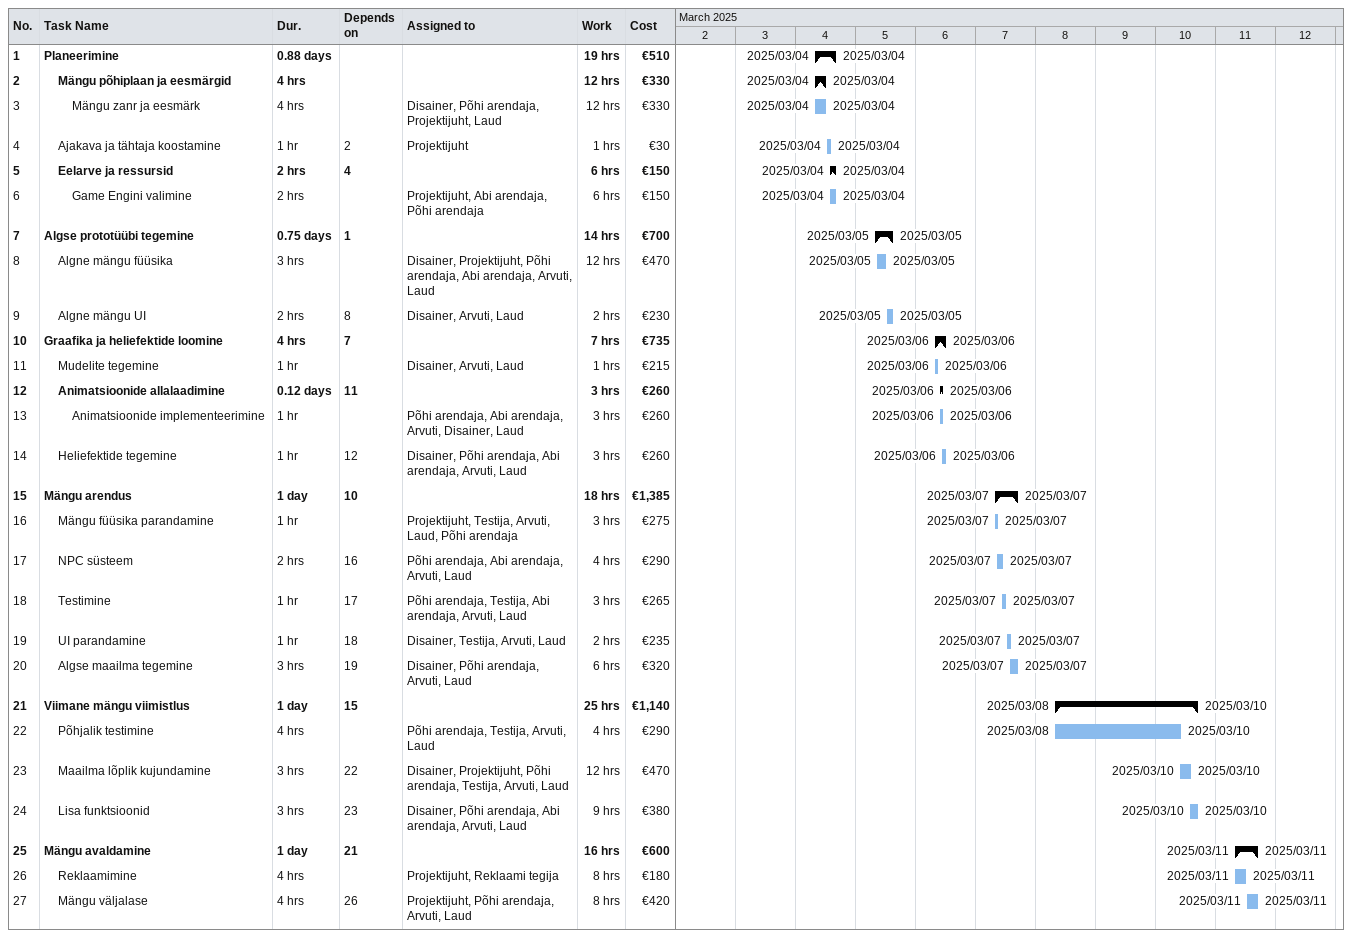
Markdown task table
| ID | Level | Task | Duration | Start | Finish | Predecessors | Resources | Work (h) | Cost (€) |
|---|---|---|---|---|---|---|---|---|---|
| 1 | 1 | **Planeerimine** | 0.88d | 2025-03-04 | 2025-03-04 |  |  | 19 | 510 |
| 2 | 2 | **Mängu põhiplaan ja eesmärgid** | 4h | 2025-03-04 | 2025-03-04 |  |  | 12 | 330 |
| 3 | 3 | Mängu zanr ja eesmärk | 4h | 2025-03-04 | 2025-03-04 |  | Disainer, Põhi arendaja, Projektijuht, Laud | 12 | 330 |
| 4 | 2 | Ajakava ja tähtaja koostamine | 1h | 2025-03-04 | 2025-03-04 | 2 | Projektijuht | 1 | 30 |
| 5 | 2 | **Eelarve ja ressursid** | 2h | 2025-03-04 | 2025-03-04 | 4 |  | 6 | 150 |
| 6 | 3 | Game Engini valimine | 2h | 2025-03-04 | 2025-03-04 |  | Projektijuht, Abi arendaja, Põhi arendaja | 6 | 150 |
| 7 | 1 | **Algse prototüübi tegemine** | 0.75d | 2025-03-05 | 2025-03-05 | 1 |  | 14 | 700 |
| 8 | 2 | Algne mängu füüsika | 3h | 2025-03-05 | 2025-03-05 |  | Disainer, Projektijuht, Põhi arendaja, Abi arendaja, Arvuti, Laud | 12 | 470 |
| 9 | 2 | Algne mängu UI | 2h | 2025-03-05 | 2025-03-05 | 8 | Disainer, Arvuti, Laud | 2 | 230 |
| 10 | 1 | **Graafika ja heliefektide loomine** | 4h | 2025-03-06 | 2025-03-06 | 7 |  | 7 | 735 |
| 11 | 2 | Mudelite tegemine | 1h | 2025-03-06 | 2025-03-06 |  | Disainer, Arvuti, Laud | 1 | 215 |
| 12 | 2 | **Animatsioonide allalaadimine** | 0.12d | 2025-03-06 | 2025-03-06 | 11 |  | 3 | 260 |
| 13 | 3 | Animatsioonide implementeerimine | 1h | 2025-03-06 | 2025-03-06 |  | Põhi arendaja, Abi arendaja, Arvuti, Disainer, Laud | 3 | 260 |
| 14 | 2 | Heliefektide tegemine | 1h | 2025-03-06 | 2025-03-06 | 12 | Disainer, Põhi arendaja, Abi arendaja, Arvuti, Laud | 3 | 260 |
| 15 | 1 | **Mängu arendus** | 1d | 2025-03-07 | 2025-03-07 | 10 |  | 18 | 1385 |
| 16 | 2 | Mängu füüsika parandamine | 1h | 2025-03-07 | 2025-03-07 |  | Projektijuht, Testija, Arvuti, Laud, Põhi arendaja | 3 | 275 |
| 17 | 2 | NPC süsteem | 2h | 2025-03-07 | 2025-03-07 | 16 | Põhi arendaja, Abi arendaja, Arvuti, Laud | 4 | 290 |
| 18 | 2 | Testimine | 1h | 2025-03-07 | 2025-03-07 | 17 | Põhi arendaja, Testija, Abi arendaja, Arvuti, Laud | 3 | 265 |
| 19 | 2 | UI parandamine | 1h | 2025-03-07 | 2025-03-07 | 18 | Disainer, Testija, Arvuti, Laud | 2 | 235 |
| 20 | 2 | Algse maailma tegemine | 3h | 2025-03-07 | 2025-03-07 | 19 | Disainer, Põhi arendaja, Arvuti, Laud | 6 | 320 |
| 21 | 1 | **Viimane mängu viimistlus** | 1d | 2025-03-08 | 2025-03-10 | 15 |  | 25 | 1140 |
| 22 | 2 | Põhjalik testimine | 4h | 2025-03-08 | 2025-03-10 |  | Põhi arendaja, Testija, Arvuti, Laud | 4 | 290 |
| 23 | 2 | Maailma lõplik kujundamine | 3h | 2025-03-10 | 2025-03-10 | 22 | Disainer, Projektijuht, Põhi arendaja, Testija, Arvuti, Laud | 12 | 470 |
| 24 | 2 | Lisa funktsioonid | 3h | 2025-03-10 | 2025-03-10 | 23 | Disainer, Põhi arendaja, Abi arendaja, Arvuti, Laud | 9 | 380 |
| 25 | 1 | **Mängu avaldamine** | 1d | 2025-03-11 | 2025-03-11 | 21 |  | 16 | 600 |
| 26 | 2 | Reklaamimine | 4h | 2025-03-11 | 2025-03-11 |  | Projektijuht, Reklaami tegija | 8 | 180 |
| 27 | 2 | Mängu väljalase | 4h | 2025-03-11 | 2025-03-11 | 26 | Projektijuht, Põhi arendaja, Arvuti, Laud | 8 | 420 |
